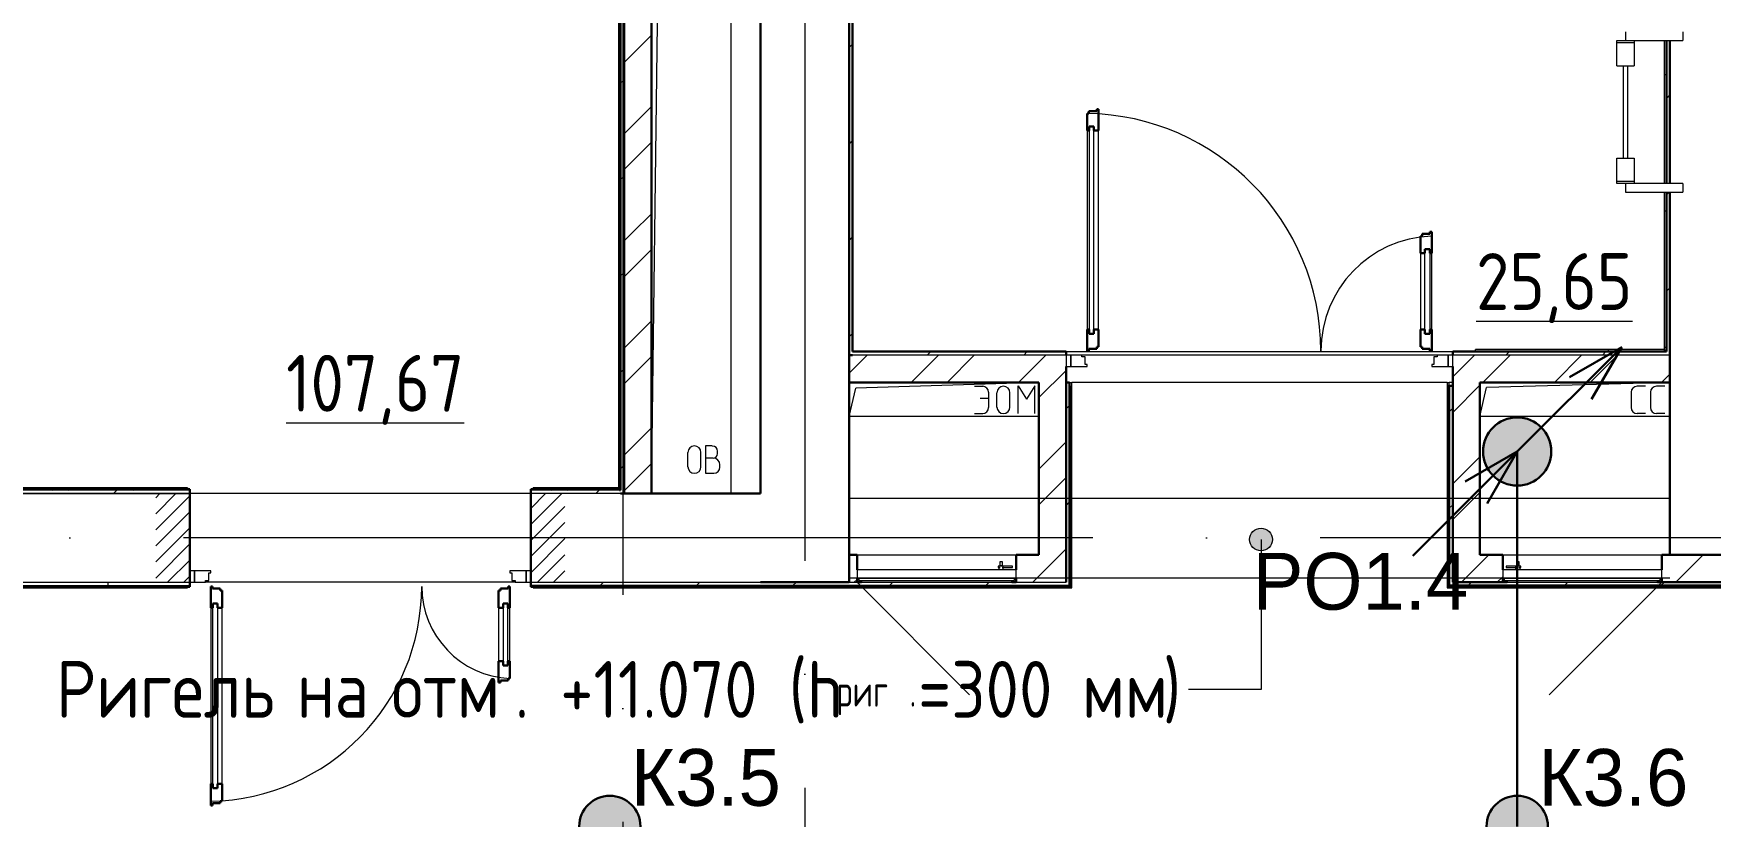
# Model space of a CAD drawing. Header units: millimetres. Extents: x -421858 to 614926, y -468665 to 141641.
# Drawn here: x 284353 to 291730, y -10389 to -6943 of the extents above; entities that cross this region are included whole.
import ezdxf

# ---------------------------------------------------------------- set-up
doc = ezdxf.new("R2010")
doc.units = ezdxf.units.MM
for name, pattern in [('ADSK_Линия сетки', [25, 20, -2.5, 0, -2.5]), ('ADSK_Сверху', [450, 300, -150]), ('ADSK_Штриховая_ш2 п1_5', [4.5, 3, -1.5])]:
    doc.linetypes.add(name, pattern=pattern)
for name, color, linetype, lineweight in [('Provodka', 151, 'Continuous', 30), ('RC-Линии_связи-Адресные', 5, 'Continuous', 30), ('Аннотация', 7, 'Continuous', 18), ('Двери', 252, 'Continuous', 9), ('Линии', 252, 'Continuous', 9), ('лс', 5, 'Continuous', 30), ('Марки помещений', 252, 'Continuous', 20), ('Оборудование', 8, 'Continuous', 18), ('Ограждение', 252, 'Continuous', 9), ('Оси', 252, 'Continuous', 9), ('Перекрытие', 252, 'Continuous', 18), ('Стены внутренние', 7, 'Continuous', 18), ('Стены наружные', 7, 'Continuous', 18), ('Стены штриховка', 252, 'Continuous', 9), ('СУ Часофикация', 205, 'Continuous', 30)]:
    doc.layers.add(name, color=color, linetype=linetype, lineweight=lineweight)
doc.layers.add('RC-Таблицы', color=7, linetype='Continuous')
doc.layers.add('Двери открывание', color=7, linetype='Continuous', lineweight=9, true_color=0xc0c0c0)
doc.styles.add('GOST Common_2', font='', dxfattribs={"width": 0.9, "height": 250})
doc.styles.add('GOST Common_3', font='', dxfattribs={"height": 3.5})
doc.styles.add('Mipgost_5', font='', dxfattribs={"height": 250})
doc.styles.get('GOST Common_2').set_extended_font_data('GOST type B')
doc.styles.get('GOST Common_3').set_extended_font_data('GOST 2.304 type A')
doc.styles.get('Mipgost_5').set_extended_font_data('Mipgost')

# ---------------------------------------------------------------- blocks, each defined once
blk = doc.blocks.new('3 этаж')
at = {"layer": 'Аннотация', "lineweight": 9, "true_color": 0x636466}
h = blk.add_hatch(color=251, dxfattribs=at)
edge = h.paths.add_edge_path()
edge.add_arc((289752.6, -9170.2), 50, 0, 360)
at = {"color": 251, "lineweight": 18, "true_color": 0x636466}
for p, q in [((287420.8, -3298.4), (287420.8, -8968.4)), ((287070.8, -8968.4), (287145.2, -3365.7)), ((288775.8, -8478.4), (287970.4, -8503.4)), ((291550.8, -8478.4), (290744.7, -8501.3)), ((287940.8, -8628.4), (287970.4, -8503.4)), ((288491.8, -8495.7), (288528.3, -8495.7)), ((288517.9, -8547.9), (288554.4, -8547.9)), ((288554.4, -8521.8), (288554.4, -8589.6)), ((288590.9, -8587), (288590.9, -8524.4)), ((288648.3, -8587), (288648.3, -8524.4)), ((288684.8, -8493.1), (288721.3, -8553.1)), ((288684.8, -8615.7), (288684.8, -8493.1)), ((288757.9, -8493.1), (288721.3, -8553.1)), ((288757.9, -8615.7), (288757.9, -8493.1)), ((290715.8, -8628.4), (290744.7, -8501.3)), ((291380.7, -8521.8), (291380.7, -8589.6)), ((291443.3, -8495.7), (291406.8, -8495.7)), ((291465.7, -8521.8), (291465.7, -8589.6)), ((291528.3, -8495.7), (291491.8, -8495.7)), ((288775.8, -8628.4), (287940.8, -8628.4)), ((288491.8, -8615.7), (288528.3, -8615.7)), ((291550.8, -8628.4), (290715.8, -8628.4)), ((291443.3, -8615.7), (291406.8, -8615.7)), ((291528.3, -8615.7), (291491.8, -8615.7)), ((287339, -8758.6), (287309, -8758.6)), ((287309, -8758.6), (287309, -8878.6)), ((287231.5, -8849.9), (287231.5, -8787.3)), ((287288.8, -8849.9), (287288.8, -8787.3)), ((287342.3, -8812), (287309, -8812)), ((287362.3, -8792), (287362.3, -8782)), ((287372.3, -8852), (287372.3, -8842)), ((287309, -8878.6), (287345.7, -8878.6))]:
    blk.add_line(p, q, dxfattribs=at)
for centre, radius, start, end in [((288528.3, -8521.8), 26.1, 0, 90), ((288619.6, -8524.4), 28.7, 0, 180), ((291406.8, -8521.8), 26.1, 90, 180), ((291491.8, -8521.8), 26.1, 90, 180), ((288528.3, -8589.6), 26.1, 270, 0), ((288619.6, -8587), 28.7, 180, 0), ((291406.8, -8589.6), 26.1, 180, 270), ((291491.8, -8589.6), 26.1, 180, 270), ((287260.2, -8787.3), 28.7, 0, 180), ((287339, -8782), 23.3, 0, 90), ((287260.2, -8849.9), 28.7, 180, 0), ((287342.3, -8792), 20, 270, 0), ((287342.3, -8842), 30, 0, 90), ((287345.7, -8852), 26.7, 270, 0)]:
    blk.add_arc(centre, radius, start, end, dxfattribs=at)
at = {"layer": 'Аннотация', "color": 251, "lineweight": 9, "true_color": 0x636466}
for p, q in [((289752.6, -9170.2), (289752.6, -9830.1)), ((289439.8, -9830.1), (289433.5, -9830.1)), ((289752.6, -9830.1), (289439.8, -9830.1))]:
    blk.add_line(p, q, dxfattribs=at)
blk.add_circle((289752.6, -9170.2), 50, dxfattribs=at)
at = {"layer": 'Двери', "color": 251, "lineweight": 30, "true_color": 0x636466}
for p, q in [((288995.8, -7294.4), (288987.8, -7294.4)), ((288987.8, -7294.4), (288987.8, -7370.4)), ((289029.8, -7285.4), (288995.8, -7285.4)), ((288995.8, -7285.4), (288995.8, -7294.4)), ((289037.8, -7276.4), (289029.8, -7276.4)), ((289029.8, -7276.4), (289029.8, -7285.4)), ((289037.8, -7370.4), (289037.8, -7276.4)), ((288996.8, -7370.4), (288987.8, -7370.4)), ((288996.8, -7352.4), (288996.8, -7370.4)), ((289017.8, -7352.4), (288996.8, -7352.4)), ((289017.8, -7370.4), (289017.8, -7352.4)), ((289037.8, -7370.4), (289017.8, -7370.4)), ((290503.8, -7816.4), (290495.8, -7816.4)), ((290495.8, -7816.4), (290495.8, -7825.4)), ((290503.8, -7910.4), (290503.8, -7816.4)), ((290461.8, -7834.4), (290453.8, -7834.4)), ((290453.8, -7834.4), (290453.8, -7910.4)), ((290495.8, -7825.4), (290461.8, -7825.4)), ((290461.8, -7825.4), (290461.8, -7834.4)), ((290473.8, -7910.4), (290473.8, -7892.4)), ((290473.8, -7892.4), (290494.8, -7892.4)), ((290494.8, -7892.4), (290494.8, -7910.4)), ((290453.8, -7910.4), (290473.8, -7910.4)), ((290494.8, -7910.4), (290503.8, -7910.4)), ((288987.8, -8246.4), (288987.8, -8340.4)), ((288996.8, -8246.4), (288987.8, -8246.4)), ((288996.8, -8264.4), (288996.8, -8246.4)), ((289017.8, -8246.4), (289017.8, -8264.4)), ((289037.8, -8246.4), (289017.8, -8246.4)), ((289037.8, -8322.4), (289037.8, -8246.4)), ((290453.8, -8246.4), (290453.8, -8322.4)), ((290453.8, -8246.4), (290473.8, -8246.4)), ((290473.8, -8246.4), (290473.8, -8264.4)), ((290494.8, -8246.4), (290503.8, -8246.4)), ((290494.8, -8264.4), (290494.8, -8246.4)), ((290503.8, -8340.4), (290503.8, -8246.4)), ((288995.8, -8340.4), (288995.8, -8331.4)), ((288995.8, -8331.4), (289029.8, -8331.4)), ((289017.8, -8264.4), (288996.8, -8264.4)), ((289029.8, -8331.4), (289029.8, -8322.4)), ((289029.8, -8322.4), (289037.8, -8322.4)), ((290453.8, -8322.4), (290461.8, -8322.4)), ((290461.8, -8322.4), (290461.8, -8331.4)), ((290461.8, -8331.4), (290495.8, -8331.4)), ((290473.8, -8264.4), (290494.8, -8264.4)), ((290495.8, -8331.4), (290495.8, -8340.4)), ((288987.8, -8340.4), (288995.8, -8340.4)), ((290495.8, -8340.4), (290503.8, -8340.4)), ((285140.8, -9376.4), (285132.8, -9376.4)), ((285132.8, -9376.4), (285132.8, -9470.4)), ((285140.8, -9385.4), (285140.8, -9376.4)), ((285174.8, -9385.4), (285140.8, -9385.4)), ((285174.8, -9394.4), (285174.8, -9385.4)), ((285182.8, -9394.4), (285174.8, -9394.4)), ((285182.8, -9470.4), (285182.8, -9394.4)), ((286406.8, -9394.4), (286398.8, -9394.4)), ((286398.8, -9394.4), (286398.8, -9470.4)), ((286406.8, -9385.4), (286406.8, -9394.4)), ((286440.8, -9385.4), (286406.8, -9385.4)), ((286448.8, -9376.4), (286440.8, -9376.4)), ((286440.8, -9376.4), (286440.8, -9385.4)), ((286448.8, -9470.4), (286448.8, -9376.4)), ((285141.8, -9470.4), (285132.8, -9470.4)), ((285141.8, -9452.4), (285141.8, -9470.4)), ((285162.8, -9452.4), (285141.8, -9452.4)), ((285162.8, -9470.4), (285162.8, -9452.4)), ((285182.8, -9470.4), (285162.8, -9470.4)), ((286398.8, -9470.4), (286418.8, -9470.4)), ((286418.8, -9470.4), (286418.8, -9452.4)), ((286418.8, -9452.4), (286439.8, -9452.4)), ((286439.8, -9452.4), (286439.8, -9470.4)), ((286439.8, -9470.4), (286448.8, -9470.4)), ((286398.8, -9706.4), (286398.8, -9800.4)), ((286398.8, -9706.4), (286418.8, -9706.4)), ((286418.8, -9706.4), (286418.8, -9724.4)), ((286418.8, -9724.4), (286439.8, -9724.4)), ((286439.8, -9706.4), (286448.8, -9706.4)), ((286439.8, -9724.4), (286439.8, -9706.4)), ((286448.8, -9782.4), (286448.8, -9706.4)), ((286398.8, -9800.4), (286406.8, -9800.4)), ((286406.8, -9800.4), (286406.8, -9791.4)), ((286406.8, -9791.4), (286440.8, -9791.4)), ((286440.8, -9791.4), (286440.8, -9782.4)), ((286440.8, -9782.4), (286448.8, -9782.4)), ((285132.8, -10246.4), (285132.8, -10340.4)), ((285141.8, -10246.4), (285132.8, -10246.4)), ((285141.8, -10264.4), (285141.8, -10246.4)), ((285162.8, -10246.4), (285162.8, -10264.4)), ((285182.8, -10246.4), (285162.8, -10246.4)), ((285182.8, -10322.4), (285182.8, -10246.4)), ((285162.8, -10264.4), (285141.8, -10264.4)), ((285174.8, -10331.4), (285174.8, -10322.4)), ((285174.8, -10322.4), (285182.8, -10322.4)), ((285132.8, -10340.4), (285140.8, -10340.4)), ((285140.8, -10340.4), (285140.8, -10331.4)), ((285140.8, -10331.4), (285174.8, -10331.4))]:
    blk.add_line(p, q, dxfattribs=at)
at = {"layer": 'Двери', "color": 251, "true_color": 0x636466}
for p, q in [((288987.8, -7370.4), (288987.8, -8246.4)), ((288996.8, -7352.4), (288996.8, -8264.4)), ((289017.8, -7352.4), (288996.8, -7352.4)), ((289017.8, -8264.4), (289017.8, -7352.4)), ((289037.8, -8246.4), (289037.8, -7370.4)), ((290473.8, -8264.4), (290473.8, -7892.4)), ((290473.8, -7892.4), (290494.8, -7892.4)), ((290494.8, -7892.4), (290494.8, -8264.4)), ((290453.8, -7910.4), (290453.8, -8246.4)), ((290503.8, -8246.4), (290503.8, -7910.4)), ((288996.8, -8264.4), (289017.8, -8264.4)), ((290494.8, -8264.4), (290473.8, -8264.4)), ((288895.8, -8358.4), (288895.8, -8408.4)), ((288915.8, -8358.4), (288895.8, -8358.4)), ((288895.8, -8408.4), (288915.8, -8408.4)), ((288915.8, -8408.4), (288915.8, -8358.4)), ((288964.8, -8358.4), (288915.8, -8358.4)), ((288915.8, -8358.4), (288915.8, -8408.4)), ((288915.8, -8408.4), (288987.8, -8408.4)), ((288964.8, -8366.4), (288964.8, -8358.4)), ((288978.8, -8366.4), (288964.8, -8366.4)), ((288978.8, -8400.4), (288978.8, -8366.4)), ((288987.8, -8400.4), (288978.8, -8400.4)), ((288987.8, -8408.4), (288987.8, -8400.4)), ((290512.8, -8400.4), (290503.8, -8400.4)), ((290503.8, -8400.4), (290503.8, -8408.4)), ((290503.8, -8408.4), (290575.8, -8408.4)), ((290526.8, -8366.4), (290512.8, -8366.4)), ((290512.8, -8366.4), (290512.8, -8400.4)), ((290526.8, -8358.4), (290526.8, -8366.4)), ((290575.8, -8358.4), (290526.8, -8358.4)), ((290595.8, -8358.4), (290575.8, -8358.4)), ((290575.8, -8358.4), (290575.8, -8408.4)), ((290575.8, -8408.4), (290575.8, -8358.4)), ((290575.8, -8408.4), (290595.8, -8408.4)), ((290595.8, -8408.4), (290595.8, -8358.4)), ((285040.8, -9308.4), (285040.8, -9358.4)), ((285060.8, -9308.4), (285040.8, -9308.4)), ((285040.8, -9358.4), (285060.8, -9358.4)), ((285060.8, -9358.4), (285060.8, -9308.4)), ((285132.8, -9308.4), (285060.8, -9308.4)), ((285060.8, -9308.4), (285060.8, -9358.4)), ((285060.8, -9358.4), (285109.8, -9358.4)), ((285109.8, -9358.4), (285109.8, -9350.4)), ((285109.8, -9350.4), (285123.8, -9350.4)), ((285123.8, -9350.4), (285123.8, -9316.4)), ((285123.8, -9316.4), (285132.8, -9316.4)), ((285132.8, -9316.4), (285132.8, -9308.4)), ((286520.8, -9308.4), (286448.8, -9308.4)), ((286448.8, -9308.4), (286448.8, -9316.4)), ((286448.8, -9316.4), (286457.8, -9316.4)), ((286457.8, -9316.4), (286457.8, -9350.4)), ((286457.8, -9350.4), (286471.8, -9350.4)), ((286471.8, -9350.4), (286471.8, -9358.4)), ((286471.8, -9358.4), (286520.8, -9358.4)), ((286540.8, -9308.4), (286520.8, -9308.4)), ((286520.8, -9308.4), (286520.8, -9358.4)), ((286520.8, -9358.4), (286520.8, -9308.4)), ((286520.8, -9358.4), (286540.8, -9358.4)), ((286540.8, -9358.4), (286540.8, -9308.4)), ((285132.8, -9470.4), (285132.8, -10246.4)), ((285141.8, -9452.4), (285162.8, -9452.4)), ((285141.8, -10264.4), (285141.8, -9452.4)), ((285162.8, -9452.4), (285162.8, -10264.4)), ((285182.8, -10246.4), (285182.8, -9470.4)), ((286398.8, -9470.4), (286398.8, -9706.4)), ((286418.8, -9452.4), (286418.8, -9724.4)), ((286439.8, -9452.4), (286418.8, -9452.4)), ((286439.8, -9724.4), (286439.8, -9452.4)), ((286448.8, -9706.4), (286448.8, -9470.4)), ((286418.8, -9724.4), (286439.8, -9724.4)), ((285162.8, -10264.4), (285141.8, -10264.4))]:
    blk.add_line(p, q, dxfattribs=at)
at = {"layer": 'Двери', "color": 251, "linetype": 'Continuous', "lineweight": 18, "true_color": 0x636466}
for p, q in [((284979.4, -8968.4), (284890.8, -9057.1)), ((284908.7, -8968.4), (284890.8, -8986.4)), ((285040.8, -8977.8), (284890.8, -9127.8)), ((286676.5, -8968.4), (286540.8, -9104.1)), ((286605.8, -8968.4), (286540.8, -9033.4)), ((285040.8, -9048.5), (284890.8, -9198.5)), ((286690.8, -9024.8), (286540.8, -9174.8)), ((285040.8, -9119.2), (284890.8, -9269.2)), ((286690.8, -9095.6), (286540.8, -9245.6)), ((285040.8, -9189.9), (284890.8, -9339.9)), ((286690.8, -9166.3), (286540.8, -9316.3)), ((285040.8, -9260.6), (284943, -9358.4)), ((286690.8, -9237), (286569.3, -9358.4)), ((285040.8, -9331.3), (285013.7, -9358.4)), ((286690.8, -9307.7), (286640, -9358.4))]:
    blk.add_line(p, q, dxfattribs=at)
at = {"layer": 'Двери', "color": 251, "linetype": 'ADSK_Штриховая_ш2 п1_5', "true_color": 0x636466}
for p, q in [((285040.8, -8968.4), (284890.8, -8968.4)), ((285040.8, -9358.4), (285040.8, -8968.4)), ((286690.8, -8968.4), (286540.8, -8968.4)), ((286540.8, -8968.4), (286540.8, -9358.4)), ((284890.8, -9358.4), (285040.8, -9358.4)), ((286540.8, -9358.4), (286690.8, -9358.4))]:
    blk.add_line(p, q, dxfattribs=at)
at = {"layer": 'Двери открывание', "color": 251, "true_color": 0x636466}
for centre, radius, start, end in [((288969.8, -8340.4), 1046, 0, 89.01398), ((290521.8, -8340.4), 506, 92.03862, 180), ((285114.8, -9376.4), 946, 271.09026, 0), ((286466.8, -9376.4), 406, 180, 267.45896)]:
    blk.add_arc(centre, radius, start, end, dxfattribs=at)
at = {"layer": 'Линии', "color": 251, "linetype": 'ADSK_Сверху', "ltscale": 200, "true_color": 0x636466}
for p, q in [((287940.8, -8988.4), (291550.8, -8988.4)), ((287940.8, -9338.4), (291550.8, -9338.4))]:
    blk.add_line(p, q, dxfattribs=at)
at = {"layer": 'Оборудование', "color": 251, "true_color": 0x636466}
for p, q in [((291317.7, -6984.3), (291317.7, -6974.3)), ((291317.7, -6974.3), (291393.9, -6974.3)), ((291317.7, -7085.9), (291317.7, -6984.3)), ((291393.9, -6984.3), (291317.7, -6984.3)), ((291355.8, -6936.2), (291355.8, -6974.3)), ((291393.9, -6974.3), (291608.5, -6974.3)), ((291393.9, -6974.3), (291393.9, -6984.3)), ((291393.9, -6984.3), (291393.9, -7085.9)), ((291608.5, -6936.2), (291608.5, -6974.3)), ((291317.7, -7085.9), (291393.9, -7085.9)), ((291345.8, -7085.9), (291345.8, -7490.9)), ((291365.8, -7490.9), (291365.8, -7085.9)), ((291317.7, -7592.5), (291317.7, -7490.9)), ((291317.7, -7490.9), (291393.9, -7490.9)), ((291393.9, -7490.9), (291393.9, -7592.5)), ((291317.7, -7602.5), (291317.7, -7592.5)), ((291317.7, -7592.5), (291393.9, -7592.5)), ((291393.9, -7592.5), (291393.9, -7602.5)), ((291393.9, -7602.5), (291317.7, -7602.5)), ((291355.8, -7602.5), (291355.8, -7640.6)), ((291355.8, -7640.6), (291608.5, -7640.6)), ((291608.5, -7602.5), (291393.9, -7602.5)), ((291608.5, -7602.5), (291608.5, -7640.6)), ((288604.5, -9288.1), (288596.2, -9288.1)), ((288596.2, -9288.1), (288596.2, -9293.1)), ((288596.2, -9293.1), (288604.5, -9293.1)), ((288599.6, -9287.5), (288599.6, -9303.4)), ((288618.9, -9287.5), (288599.6, -9287.5)), ((288603.2, -9285.6), (288601.2, -9287.5)), ((288603.2, -9268.1), (288603.2, -9285.6)), ((288615.4, -9268.1), (288603.2, -9268.1)), ((288615.4, -9285.6), (288603.2, -9285.6)), ((288659.9, -9288.1), (288614.1, -9288.1)), ((288614.1, -9293.1), (288659.9, -9293.1)), ((288615.4, -9285.6), (288615.4, -9268.1)), ((288617.3, -9287.5), (288615.4, -9285.6)), ((288618.9, -9303.4), (288618.9, -9287.5)), ((288659.9, -9293.1), (288659.9, -9288.1)), ((290831.6, -9288.1), (290831.6, -9293.1)), ((290877.5, -9288.1), (290831.6, -9288.1)), ((290831.6, -9293.1), (290877.5, -9293.1)), ((290872.6, -9287.5), (290872.6, -9303.4)), ((290891.9, -9287.5), (290872.6, -9287.5)), ((290876.2, -9285.6), (290874.2, -9287.5)), ((290876.2, -9268.1), (290876.2, -9285.6)), ((290888.4, -9268.1), (290876.2, -9268.1)), ((290888.4, -9285.6), (290876.2, -9285.6)), ((290895.4, -9288.1), (290887.1, -9288.1)), ((290887.1, -9293.1), (290895.4, -9293.1)), ((290888.4, -9285.6), (290888.4, -9268.1)), ((290890.3, -9287.5), (290888.4, -9285.6)), ((290891.9, -9303.4), (290891.9, -9287.5)), ((290895.4, -9293.1), (290895.4, -9288.1)), ((287975.8, -9303.4), (287975.8, -9339.8)), ((288675.8, -9303.4), (287975.8, -9303.4)), ((287975.8, -9358.4), (288470.8, -9853.4)), ((287976.7, -9340.7), (288674.9, -9340.7)), ((287982.8, -9340.7), (287982.8, -9350.5)), ((287983.7, -9351.4), (288667.8, -9351.4)), ((287994.8, -9353), (287994.8, -9358.4)), ((287994.8, -9358.4), (288656.8, -9358.4)), ((288656.8, -9358.4), (288656.8, -9353)), ((288668.8, -9350.5), (288668.8, -9340.7)), ((288675.8, -9339.8), (288675.8, -9303.4)), ((290815.8, -9303.4), (290815.8, -9339.8)), ((291515.8, -9303.4), (290815.8, -9303.4)), ((290816.7, -9340.7), (291514.9, -9340.7)), ((290822.8, -9340.7), (290822.8, -9350.5)), ((290823.7, -9351.4), (291507.8, -9351.4)), ((290834.8, -9353), (290834.8, -9358.4)), ((290834.8, -9358.4), (291496.8, -9358.4)), ((291515.8, -9358.4), (291020.8, -9853.4)), ((291496.8, -9358.4), (291496.8, -9353)), ((291508.8, -9350.5), (291508.8, -9340.7)), ((291515.8, -9339.8), (291515.8, -9303.4))]:
    blk.add_line(p, q, dxfattribs=at)
for points, knots in [([(287975.8, -9339.8), (287975.8, -9339.9), (287975.8, -9340.1), (287975.9, -9340.3), (287976, -9340.5), (287976.2, -9340.6), (287976.3, -9340.7), (287976.5, -9340.7), (287976.6, -9340.7), (287976.7, -9340.7)], [-1, -1, -1, -1, -0.833333, -0.666667, -0.5, -0.333333, -0.25, -0.166667, 0, 0, 0, 0]), ([(287982.8, -9350.5), (287982.8, -9350.6), (287982.8, -9350.7), (287982.9, -9351), (287983, -9351.1), (287983.1, -9351.2), (287983.3, -9351.3), (287983.4, -9351.4), (287983.5, -9351.4), (287983.7, -9351.4), (287983.7, -9351.4)], [-1, -1, -1, -1, -0.833333, -0.666667, -0.541667, -0.416667, -0.333333, -0.25, -0.166667, 0, 0, 0, 0]), ([(287993.2, -9351.4), (287993.4, -9351.4), (287993.6, -9351.5), (287993.8, -9351.6), (287994, -9351.6), (287994.2, -9351.8), (287994.3, -9351.9), (287994.5, -9352), (287994.6, -9352.2), (287994.7, -9352.4), (287994.8, -9352.6), (287994.8, -9352.8), (287994.8, -9353)], [-1, -1, -1, -1, -0.833333, -0.75, -0.666667, -0.583333, -0.5, -0.416667, -0.333333, -0.25, -0.166667, 0, 0, 0, 0]), ([(288656.8, -9353), (288656.8, -9352.8), (288656.8, -9352.6), (288656.9, -9352.4), (288657, -9352.2), (288657.1, -9352), (288657.2, -9351.9), (288657.4, -9351.8), (288657.5, -9351.6), (288657.7, -9351.6), (288658, -9351.5), (288658.2, -9351.4), (288658.3, -9351.4)], [0, 0, 0, 0, 0.166667, 0.25, 0.333333, 0.416667, 0.5, 0.583333, 0.666667, 0.75, 0.833333, 1, 1, 1, 1]), ([(288667.8, -9351.4), (288667.9, -9351.4), (288668, -9351.4), (288668.2, -9351.4), (288668.3, -9351.3), (288668.4, -9351.2), (288668.5, -9351.1), (288668.7, -9351), (288668.8, -9350.7), (288668.8, -9350.6), (288668.8, -9350.5)], [0, 0, 0, 0, 0.166667, 0.25, 0.333333, 0.416667, 0.541667, 0.666667, 0.833333, 1, 1, 1, 1]), ([(288674.9, -9340.7), (288674.9, -9340.7), (288675.1, -9340.7), (288675.2, -9340.7), (288675.4, -9340.6), (288675.5, -9340.5), (288675.7, -9340.3), (288675.8, -9340.1), (288675.8, -9339.9), (288675.8, -9339.8)], [0, 0, 0, 0, 0.166667, 0.25, 0.333333, 0.5, 0.666667, 0.833333, 1, 1, 1, 1]), ([(290815.8, -9339.8), (290815.8, -9339.9), (290815.8, -9340.1), (290815.9, -9340.3), (290816, -9340.4), (290816.1, -9340.6), (290816.3, -9340.7), (290816.5, -9340.7), (290816.6, -9340.7), (290816.7, -9340.7)], [0, 0, 0, 0, 0.166667, 0.333333, 0.458333, 0.583333, 0.708333, 0.833333, 1, 1, 1, 1]), ([(290822.8, -9350.5), (290822.8, -9350.6), (290822.8, -9350.7), (290822.9, -9351), (290823, -9351.1), (290823.1, -9351.2), (290823.3, -9351.3), (290823.4, -9351.4), (290823.5, -9351.4), (290823.6, -9351.4), (290823.7, -9351.4)], [0, 0, 0, 0, 0.166667, 0.333333, 0.458333, 0.583333, 0.666667, 0.75, 0.833333, 1, 1, 1, 1]), ([(290833.2, -9351.4), (290833.4, -9351.4), (290833.6, -9351.5), (290833.8, -9351.6), (290834, -9351.6), (290834.2, -9351.8), (290834.3, -9351.9), (290834.5, -9352), (290834.6, -9352.2), (290834.7, -9352.4), (290834.8, -9352.6), (290834.8, -9352.8), (290834.8, -9353)], [0, 0, 0, 0, 0.166667, 0.25, 0.333333, 0.416667, 0.5, 0.583333, 0.666667, 0.75, 0.833333, 1, 1, 1, 1]), ([(291496.8, -9353), (291496.8, -9352.8), (291496.8, -9352.6), (291496.9, -9352.4), (291497, -9352.2), (291497.1, -9352), (291497.2, -9351.9), (291497.4, -9351.8), (291497.5, -9351.6), (291497.7, -9351.6), (291498, -9351.5), (291498.2, -9351.4), (291498.3, -9351.4)], [-1, -1, -1, -1, -0.833333, -0.75, -0.666667, -0.583333, -0.5, -0.416667, -0.333333, -0.25, -0.166667, 0, 0, 0, 0]), ([(291507.8, -9351.4), (291507.9, -9351.4), (291508, -9351.4), (291508.2, -9351.4), (291508.3, -9351.3), (291508.4, -9351.2), (291508.5, -9351.1), (291508.7, -9351), (291508.8, -9350.7), (291508.8, -9350.6), (291508.8, -9350.5)], [-1, -1, -1, -1, -0.833333, -0.75, -0.666667, -0.583333, -0.458333, -0.333333, -0.166667, 0, 0, 0, 0]), ([(291514.9, -9340.7), (291514.9, -9340.7), (291515.1, -9340.7), (291515.3, -9340.7), (291515.4, -9340.6), (291515.6, -9340.4), (291515.7, -9340.3), (291515.8, -9340.1), (291515.8, -9339.9), (291515.8, -9339.8)], [-1, -1, -1, -1, -0.833333, -0.75, -0.583333, -0.458333, -0.333333, -0.166667, 0, 0, 0, 0])]:
    blk.add_open_spline(points, degree=3, knots=knots, dxfattribs=at)
at = {"layer": 'Ограждение', "color": 251, "true_color": 0x636466}
for p, q in [((286925.8, -3163.4), (286925.8, -8943.4)), ((291525.8, -6974.3), (291525.8, -7602.7)), ((291525.8, -7640.6), (291525.8, -8333.4)), ((290695.8, -8343.4), (290695.8, -8333.4)), ((291525.8, -8333.4), (290695.8, -8333.4)), ((291525.8, -8333.4), (291535.8, -8343.4)), ((288910.8, -8478.4), (288920.8, -8478.4)), ((288920.8, -9383.4), (288920.8, -8478.4)), ((290570.8, -8478.4), (290580.8, -8478.4)), ((290570.8, -8478.4), (290570.8, -9383.4)), ((290580.8, -8493.4), (290580.8, -8478.4)), ((285030.8, -8943.4), (279350.8, -8943.4)), ((285030.8, -8943.4), (285030.8, -8948.4)), ((286550.8, -8948.4), (286550.8, -8943.4)), ((286925.8, -8943.4), (286550.8, -8943.4)), ((286925.8, -8943.4), (286930.8, -8948.4)), ((273550.8, -9383.4), (285030.8, -9383.4)), ((285030.8, -9378.4), (285030.8, -9383.4)), ((286550.8, -9383.4), (286550.8, -9378.4)), ((286550.8, -9383.4), (288920.8, -9383.4)), ((288920.8, -9383.4), (288915.8, -9378.4)), ((290570.8, -9383.4), (290575.8, -9378.4)), ((290570.8, -9383.4), (292712.2, -9383.4))]:
    blk.add_line(p, q, dxfattribs=at)
at = {"layer": 'Ограждение', "color": 251, "linetype": 'Continuous', "true_color": 0x636466}
for p, q in [((291525.8, -7123.7), (291535.8, -7123.7)), ((291525.8, -7723.7), (291535.8, -7723.7)), ((291281.8, -8343.4), (291281.8, -8333.4)), ((291525.8, -8323.7), (291535.8, -8323.7))]:
    blk.add_line(p, q, dxfattribs=at)
at = {"layer": 'Оси', "color": 251, "linetype": 'ADSK_Линия сетки', "ltscale": 200, "true_color": 0x636466}
for p, q in [((286945.8, 34587.2), (286945.8, -30119.6)), ((287745.8, -263.4), (287745.8, -31389.6)), ((314013.1, -9163.4), (237073.5, -9163.4))]:
    blk.add_line(p, q, dxfattribs=at)
at = {"layer": 'Перекрытие', "color": 251, "true_color": 0x636466}
for p, q in [((287420.8, -3298.4), (287420.8, -8968.4)), ((288775.8, -8628.4), (287940.8, -8628.4)), ((291550.8, -8628.4), (290715.8, -8628.4))]:
    blk.add_line(p, q, dxfattribs=at)
at = {"layer": 'Стены внутренние', "color": 251, "lineweight": 30, "true_color": 0x636466}
for p, q in [((287550.8, -3298.4), (287550.8, -8968.4)), ((291550.8, -6974.3), (291550.8, -7602.7)), ((287940.8, -9358.4), (287940.8, -8478.4)), ((291550.8, -8478.4), (291550.8, -9238.4)), ((285040.8, -9358.4), (285040.8, -8968.4)), ((286540.8, -8968.4), (286540.8, -9358.4)), ((286950.8, -8968.4), (286935.8, -8968.4)), ((287550.8, -8968.4), (287070.8, -8968.4)), ((291550.8, -9238.4), (291940.8, -9238.4))]:
    blk.add_line(p, q, dxfattribs=at)
at = {"layer": 'Стены внутренние', "color": 251, "true_color": 0x636466}
for p, q in [((286935.8, -8968.4), (281710.8, -8968.4)), ((281710.8, -9358.4), (285040.8, -9358.4)), ((286471.8, -9358.4), (285109.8, -9358.4)), ((286540.8, -9358.4), (287550.8, -9358.4))]:
    blk.add_line(p, q, dxfattribs=at)
at = {"layer": 'Стены наружные', "color": 251, "lineweight": 30, "true_color": 0x636466}
for p, q in [((287940.8, -8478.4), (287940.8, -1163.4)), ((287955.8, -8343.4), (287955.8, -1178.4)), ((286930.8, -3158.4), (286930.8, -8948.4)), ((286935.8, -3163.4), (286935.8, -8953.4)), ((286950.8, -3178.4), (286950.8, -8968.4)), ((287070.8, -8968.4), (287070.8, -3298.4)), ((291535.8, -7602.7), (291535.8, -6974.3)), ((291535.8, -8343.4), (291535.8, -7640.6)), ((291550.8, -8478.4), (291550.8, -7640.6)), ((287955.8, -8358.4), (287940.8, -8358.4)), ((288895.8, -8343.4), (287955.8, -8343.4)), ((288895.8, -8358.4), (288895.8, -8343.4)), ((288895.8, -8408.4), (288895.8, -9358.4)), ((291535.8, -8343.4), (290595.8, -8343.4)), ((290595.8, -8343.4), (290595.8, -8358.4)), ((290595.8, -9358.4), (290595.8, -8408.4)), ((287940.8, -8478.4), (288775.8, -8478.4)), ((288775.8, -8478.4), (288775.8, -9238.4)), ((288910.8, -8478.4), (288895.8, -8478.4)), ((288910.8, -8478.4), (288910.8, -9373.4)), ((290715.8, -8478.4), (291550.8, -8478.4)), ((290715.8, -9238.4), (290715.8, -8478.4)), ((288915.8, -8498.4), (288910.8, -8498.4)), ((288915.8, -9378.4), (288915.8, -8498.4)), ((290595.8, -8493.4), (290575.8, -8493.4)), ((290575.8, -8493.4), (290575.8, -9378.4)), ((290580.8, -8493.4), (290580.8, -9373.4)), ((285040.8, -8948.4), (273540.8, -8948.4)), ((285040.8, -8968.4), (285040.8, -8948.4)), ((286540.8, -8948.4), (286540.8, -8968.4)), ((286930.8, -8948.4), (286540.8, -8948.4)), ((286935.8, -8953.4), (286930.8, -8953.4)), ((286950.8, -8968.4), (287070.8, -8968.4)), ((287975.8, -9238.4), (287940.8, -9238.4)), ((287940.8, -9238.4), (287940.8, -9358.4)), ((287975.8, -9303.4), (287975.8, -9238.4)), ((288775.8, -9238.4), (288675.8, -9238.4)), ((288675.8, -9238.4), (288675.8, -9303.4)), ((290815.8, -9238.4), (290715.8, -9238.4)), ((290815.8, -9303.4), (290815.8, -9238.4)), ((291550.8, -9238.4), (291515.8, -9238.4)), ((291515.8, -9238.4), (291515.8, -9303.4)), ((285040.8, -9378.4), (285040.8, -9358.4)), ((286540.8, -9358.4), (286540.8, -9378.4)), ((287940.8, -9358.4), (287550.8, -9358.4)), ((287975.8, -9358.4), (287975.8, -9340.1)), ((287994.8, -9358.4), (287975.8, -9358.4)), ((288675.8, -9358.4), (288656.8, -9358.4)), ((288675.8, -9340.1), (288675.8, -9358.4)), ((290834.8, -9358.4), (290595.8, -9358.4)), ((290815.8, -9358.4), (290815.8, -9340.1)), ((292700.8, -9358.4), (291496.8, -9358.4)), ((291515.8, -9340.1), (291515.8, -9358.4)), ((273540.8, -9378.4), (285040.8, -9378.4)), ((286540.8, -9378.4), (288915.8, -9378.4)), ((290575.8, -9378.4), (293638.8, -9378.4)), ((290580.8, -9373.4), (294545.8, -9373.4))]:
    blk.add_line(p, q, dxfattribs=at)
at = {"layer": 'Стены наружные', "color": 251, "linetype": 'Continuous', "lineweight": 9, "true_color": 0x636466}
for p, q in [((286930.8, -6954.4), (286935.8, -6949.4)), ((286950.8, -7070.4), (287070.8, -6950.4)), ((287940.8, -7005.1), (287955.8, -6990.1)), ((286930.8, -7025.2), (286935.8, -7020.2)), ((286930.8, -7095.9), (286935.8, -7090.9)), ((286935.8, -7161.6), (286950.8, -7146.6)), ((286930.8, -7166.6), (286935.8, -7161.6)), ((291535.8, -7228.5), (291550.8, -7213.5)), ((286930.8, -7237.3), (286935.8, -7232.3)), ((286950.8, -7384.7), (287070.8, -7264.7)), ((286930.8, -7308), (286935.8, -7303)), ((286930.8, -7378.7), (286935.8, -7373.7)), ((286930.8, -7449.4), (286935.8, -7444.4)), ((286950.8, -7541.8), (287070.8, -7421.8)), ((287940.8, -7429.4), (287955.8, -7414.4)), ((286930.8, -7520.1), (286935.8, -7515.1)), ((286930.8, -7590.8), (286935.8, -7585.8)), ((286935.8, -7585.8), (286950.8, -7570.8)), ((286930.8, -7661.5), (286935.8, -7656.5)), ((291535.8, -7652.7), (291547.9, -7640.6)), ((286930.8, -7732.3), (286935.8, -7727.3)), ((286988.5, -7818.4), (287070.8, -7736.2)), ((286930.8, -7803), (286935.8, -7798)), ((286950.8, -7856.2), (286988.5, -7818.4)), ((286930.8, -7873.7), (286935.8, -7868.7)), ((287940.8, -7853.6), (287955.8, -7838.6)), ((286930.8, -7944.4), (286935.8, -7939.4)), ((286950.8, -8013.3), (287070.8, -7893.3)), ((286930.8, -8015.1), (286935.8, -8010.1)), ((286935.8, -8010.1), (286950.8, -7995.1)), ((286930.8, -8085.8), (286935.8, -8080.8)), ((291535.8, -8077), (291550.8, -8062)), ((286930.8, -8156.5), (286935.8, -8151.5)), ((286930.8, -8227.2), (286935.8, -8222.2)), ((286950.8, -8327.6), (287070.8, -8207.6)), ((286930.8, -8297.9), (286935.8, -8292.9)), ((287940.8, -8277.9), (287955.8, -8262.9)), ((286930.8, -8368.7), (286935.8, -8363.7)), ((286950.8, -8484.8), (287070.8, -8364.8)), ((287940.8, -8437.7), (288020, -8358.4)), ((288214.3, -8478.4), (288334.3, -8358.4)), ((288284.5, -8358.4), (288299.5, -8343.4)), ((288371.5, -8478.4), (288491.5, -8358.4)), ((288685.8, -8478.4), (288805.8, -8358.4)), ((288708.8, -8358.4), (288723.8, -8343.4)), ((290595.8, -8454.3), (290691.7, -8358.4)), ((290728.8, -8478.4), (290848.8, -8358.4)), ((290830.1, -8358.4), (290845.1, -8343.4)), ((291043.1, -8478.4), (291163.1, -8358.4)), ((291200.3, -8478.4), (291320.3, -8358.4)), ((291254.3, -8358.4), (291269.3, -8343.4)), ((286930.8, -8439.4), (286935.8, -8434.4)), ((286935.8, -8434.4), (286950.8, -8419.4)), ((288775.8, -8545.6), (288895.8, -8425.6)), ((291514.6, -8478.4), (291550.8, -8442.3)), ((286930.8, -8510.1), (286935.8, -8505.1)), ((288910.8, -8510), (288915.8, -8505)), ((290575.8, -8542), (290580.8, -8537)), ((290595.8, -8611.5), (290715.8, -8491.5)), ((286930.8, -8580.8), (286935.8, -8575.8)), ((288895.8, -8595.7), (288910.8, -8580.7)), ((288910.8, -8580.7), (288915.8, -8575.7)), ((290575.8, -8612.7), (290580.8, -8607.7)), ((290580.8, -8607.7), (290595.8, -8592.7)), ((286930.8, -8651.5), (286935.8, -8646.5)), ((286950.8, -8799.1), (287070.8, -8679.1)), ((288910.8, -8651.4), (288915.8, -8646.4)), ((290575.8, -8683.5), (290580.8, -8678.5)), ((286930.8, -8722.2), (286935.8, -8717.2)), ((288775.8, -8859.9), (288895.8, -8739.9)), ((288910.8, -8722.1), (288915.8, -8717.1)), ((290575.8, -8754.2), (290580.8, -8749.2)), ((286930.8, -8792.9), (286935.8, -8787.9)), ((286935.8, -8858.6), (286950.8, -8843.6)), ((286950.8, -8956.2), (287070.8, -8836.2)), ((288910.8, -8792.8), (288915.8, -8787.8)), ((290575.8, -8824.9), (290580.8, -8819.9)), ((290595.8, -8925.8), (290715.8, -8805.8)), ((286930.8, -8863.6), (286935.8, -8858.6)), ((288775.8, -9017.1), (288895.8, -8897.1)), ((288910.8, -8863.5), (288915.8, -8858.5)), ((290575.8, -8895.6), (290580.8, -8890.6)), ((284366.1, -8953.4), (284371.1, -8948.4)), ((284436.8, -8953.4), (284441.8, -8948.4)), ((284507.5, -8953.4), (284512.5, -8948.4)), ((284578.2, -8953.4), (284583.2, -8948.4)), ((284648.9, -8953.4), (284653.9, -8948.4)), ((284704.6, -8968.4), (284719.6, -8953.4)), ((284719.6, -8953.4), (284724.6, -8948.4)), ((284790.4, -8953.4), (284795.4, -8948.4)), ((284861.1, -8953.4), (284866.1, -8948.4)), ((284931.8, -8953.4), (284936.8, -8948.4)), ((285002.5, -8953.4), (285007.5, -8948.4)), ((286558.1, -8953.4), (286563.1, -8948.4)), ((286628.8, -8953.4), (286633.8, -8948.4)), ((286699.5, -8953.4), (286704.5, -8948.4)), ((286770.3, -8953.4), (286775.3, -8948.4)), ((286826, -8968.4), (286841, -8953.4)), ((286841, -8953.4), (286846, -8948.4)), ((286911.7, -8953.4), (286916.7, -8948.4)), ((286930.8, -8934.3), (286935.8, -8929.3)), ((288910.8, -8934.2), (288915.8, -8929.2)), ((290575.8, -8966.3), (290580.8, -8961.3)), ((290595.8, -9082.9), (290715.8, -8962.9)), ((288895.8, -9020), (288910.8, -9005)), ((288910.8, -9005), (288915.8, -9000)), ((288910.8, -9075.7), (288915.8, -9070.7)), ((290575.8, -9037), (290580.8, -9032)), ((290580.8, -9032), (290595.8, -9017)), ((288910.8, -9146.4), (288915.8, -9141.4)), ((290575.8, -9107.7), (290580.8, -9102.7)), ((288868.7, -9238.4), (288895.8, -9211.4)), ((288910.8, -9217.1), (288915.8, -9212.1)), ((290575.8, -9178.4), (290580.8, -9173.4)), ((288748.7, -9358.4), (288868.7, -9238.4)), ((288910.8, -9287.8), (288915.8, -9282.8)), ((290575.8, -9249.1), (290580.8, -9244.1)), ((290634.6, -9358.4), (290754.6, -9238.4)), ((291577.5, -9358.4), (291697.5, -9238.4)), ((284681.8, -9373.4), (284681.8, -9358.4)), ((286845.2, -9373.4), (286860.2, -9358.4)), ((287269.5, -9373.4), (287284.5, -9358.4)), ((287693.8, -9373.4), (287708.8, -9358.4)), ((287963, -9358.4), (287975.8, -9345.6)), ((288118, -9373.4), (288133, -9358.4)), ((288542.3, -9373.4), (288557.3, -9358.4)), ((288910.8, -9358.5), (288915.8, -9353.5)), ((290575.8, -9319.8), (290580.8, -9314.8)), ((290663.6, -9373.4), (290678.6, -9358.4)), ((290791.7, -9358.4), (290815.8, -9334.4)), ((291087.9, -9373.4), (291102.9, -9358.4)), ((291512.1, -9373.4), (291527.1, -9358.4)), ((284365.4, -9378.4), (284370.4, -9373.4)), ((284436.1, -9378.4), (284441.1, -9373.4)), ((284506.8, -9378.4), (284511.8, -9373.4)), ((284577.5, -9378.4), (284582.5, -9373.4)), ((284648.2, -9378.4), (284653.2, -9373.4)), ((284718.9, -9378.4), (284723.9, -9373.4)), ((284789.6, -9378.4), (284794.6, -9373.4)), ((284860.3, -9378.4), (284865.3, -9373.4)), ((284931, -9378.4), (284936, -9373.4)), ((285001.8, -9378.4), (285006.8, -9373.4)), ((286557.4, -9378.4), (286562.4, -9373.4)), ((286628.1, -9378.4), (286633.1, -9373.4)), ((286698.8, -9378.4), (286703.8, -9373.4)), ((286769.5, -9378.4), (286774.5, -9373.4)), ((286840.2, -9378.4), (286845.2, -9373.4)), ((286910.9, -9378.4), (286915.9, -9373.4)), ((286981.7, -9378.4), (286986.7, -9373.4)), ((287052.4, -9378.4), (287057.4, -9373.4)), ((287123.1, -9378.4), (287128.1, -9373.4)), ((287193.8, -9378.4), (287198.8, -9373.4)), ((287264.5, -9378.4), (287269.5, -9373.4)), ((287335.2, -9378.4), (287340.2, -9373.4)), ((287405.9, -9378.4), (287410.9, -9373.4)), ((287476.6, -9378.4), (287481.6, -9373.4)), ((287547.3, -9378.4), (287552.3, -9373.4)), ((287618, -9378.4), (287623, -9373.4)), ((287688.8, -9378.4), (287693.8, -9373.4)), ((287759.5, -9378.4), (287764.5, -9373.4)), ((287830.2, -9378.4), (287835.2, -9373.4)), ((287900.9, -9378.4), (287905.9, -9373.4)), ((287971.6, -9378.4), (287976.6, -9373.4)), ((288042.3, -9378.4), (288047.3, -9373.4)), ((288113, -9378.4), (288118, -9373.4)), ((288183.7, -9378.4), (288188.7, -9373.4)), ((288254.4, -9378.4), (288259.4, -9373.4)), ((288325.2, -9378.4), (288330.2, -9373.4)), ((288395.9, -9378.4), (288400.9, -9373.4)), ((288466.6, -9378.4), (288471.6, -9373.4)), ((288537.3, -9378.4), (288542.3, -9373.4)), ((288608, -9378.4), (288613, -9373.4)), ((288678.7, -9378.4), (288683.7, -9373.4)), ((288749.4, -9378.4), (288754.4, -9373.4)), ((288820.1, -9378.4), (288825.1, -9373.4)), ((288890.8, -9378.4), (288895.8, -9373.4)), ((290587.9, -9378.4), (290592.9, -9373.4)), ((290658.6, -9378.4), (290663.6, -9373.4)), ((290729.3, -9378.4), (290734.3, -9373.4)), ((290800, -9378.4), (290805, -9373.4)), ((290870.7, -9378.4), (290875.7, -9373.4)), ((290941.4, -9378.4), (290946.4, -9373.4)), ((291012.2, -9378.4), (291017.2, -9373.4)), ((291082.9, -9378.4), (291087.9, -9373.4)), ((291153.6, -9378.4), (291158.6, -9373.4)), ((291224.3, -9378.4), (291229.3, -9373.4)), ((291295, -9378.4), (291300, -9373.4)), ((291365.7, -9378.4), (291370.7, -9373.4)), ((291436.4, -9378.4), (291441.4, -9373.4)), ((291507.1, -9378.4), (291512.1, -9373.4)), ((291577.8, -9378.4), (291582.8, -9373.4)), ((291648.6, -9378.4), (291653.6, -9373.4)), ((291719.3, -9378.4), (291724.3, -9373.4))]:
    blk.add_line(p, q, dxfattribs=at)
at = {"layer": 'Стены наружные', "color": 251, "true_color": 0x636466}
for p, q in [((288895.8, -8343.4), (290595.8, -8343.4)), ((288964.8, -8358.4), (288964.8, -8358.4)), ((290526.8, -8358.4), (288964.8, -8358.4)), ((290570.8, -8478.4), (288920.8, -8478.4)), ((290595.8, -8478.4), (290580.8, -8478.4)), ((281710.8, -8968.4), (285040.8, -8968.4)), ((287975.8, -9238.4), (288675.8, -9238.4)), ((290815.8, -9238.4), (291515.8, -9238.4))]:
    blk.add_line(p, q, dxfattribs=at)
at = {"layer": 'Стены штриховка', "color": 251, "true_color": 0x636466}
for p, q in [((288895.8, -8358.4), (287955.8, -8358.4)), ((291550.8, -8358.4), (290595.8, -8358.4)), ((285040.8, -8953.4), (273540.8, -8953.4)), ((286930.8, -8953.4), (286540.8, -8953.4)), ((287940.8, -9358.4), (287975.8, -9358.4)), ((288675.8, -9358.4), (288895.8, -9358.4)), ((273540.8, -9373.4), (285040.8, -9373.4)), ((288910.8, -9373.4), (286540.8, -9373.4))]:
    blk.add_line(p, q, dxfattribs=at)
at = {"layer": 'Аннотация', "color": 251, "true_color": 0x636466, "width": 0.9}
for s, height, style, p in [('Ригель', 250, 'GOST Common_2', (284452, -9955.1)), ('. +11.070 (h', 250, 'GOST Common_2', (286470.1, -9955.1)), ('=300', 250, 'GOST Common_2', (288244.2, -9955.1)), (')', 250, 'GOST Common_2', (289321.7, -9955.1)), ('на', 250, 'GOST Common_2', (285511.7, -9955.1)), ('отм', 250, 'GOST Common_2', (285928.4, -9955.1)), ('риг', 138.75, 'GOST Common_3', (287885.1, -9905.9)), ('мм', 250, 'GOST Common_2', (288964.5, -9955.1)), ('.', 138.8, 'GOST Common_3', (288206.6, -9905.9))]:
    blk.add_text(s, height=height, dxfattribs=dict(at, style=style)).set_placement(p)
at = {"layer": 'Марки помещений', "color": 251, "true_color": 0x636466, "style": 'GOST Common_2', "width": 0.9}
for s, p in [('%%U25,65', (290698.4, -8159.6)), ('%%U107,67', (285464, -8607.4))]:
    blk.add_text(s, height=250, dxfattribs=at).set_placement(p)
blk = doc.blocks.new('*U403')
at = {"layer": 'Provodka'}
h = blk.add_hatch(color=256, dxfattribs=at)
h.paths.add_polyline_path([(150, 0, 0.198912), (106.1, 106.1), (0, 0), (-75, -129.9, 0.57735)])
h.paths.add_polyline_path([(0, 0), (-106.1, -106.1, 0.065543), (-75, -129.9)])
h.paths.add_polyline_path([(0, 0), (-129.9, -75, 0.065543), (-106.1, -106.1)])
h.paths.add_polyline_path([(106.1, 106.1, 0.668179), (-150, 0, 0.131652), (-129.9, -75), (0, 0)])
at = {"layer": 'Provodka', "color": 1}
for p, q in [((0, 0), (459.6, 459.6)), ((459.6, 459.6), (230.4, 327.3)), ((459.6, 459.6), (327.3, 230.4)), ((-459.6, -459.6), (0, 0)), ((0, 0), (-229.3, -132.4)), ((0, 0), (-132.4, -229.3))]:
    blk.add_line(p, q, dxfattribs=at)
at = {"layer": 'Provodka'}
blk.add_circle((0, 0), 150, dxfattribs=at)
blk = doc.blocks.new('кс-4')
at = {"layer": 'RC-Линии_связи-Адресные'}
h = blk.add_hatch(color=11, dxfattribs=at)
h.dxf.hatch_style = 1
h.paths.add_polyline_path([(134.7, 0, 1), (-134.7, 0, 1)])
at = {"layer": 'RC-Линии_связи-Адресные', "color": 116, "true_color": 0x136734}
blk.add_circle((0, 0), 134.7, dxfattribs=at)

msp = doc.modelspace()

# ---------------------------------------------------------------- linework, layer by layer
at = {"layer": 'лс', "color": 116, "linetype": 'Continuous', "ltscale": 100, "true_color": 0x136734, "transparency": 33554687}
msp.add_line((290879.6, -8783), (290879.6, -10433), dxfattribs=at)

# ---------------------------------------------------------------- block references
for name, p in [('3 этаж', (0, 0)), ('*U403', (290879.6, -8783))]:
    msp.add_blockref(name, p)
at = {"layer": 'RC-Линии_связи-Адресные'}
for p in [(286888.1, -10433), (290879.6, -10433)]:
    msp.add_blockref('кс-4', p, dxfattribs=at)

# ---------------------------------------------------------------- texts
at = {"layer": 'RC-Таблицы', "linetype": 'Continuous', "lineweight": 40, "transparency": 33554687, "char_height": 250, "width": 2400, "attachment_point": 5, "style": 'Mipgost_5'}
for s, insert in [('К3.5', (287310.5, -10219.2)), ('К3.6', (291302.5, -10219.2))]:
    msp.add_mtext(s, dxfattribs=dict(at, insert=insert))
at = {"layer": 'СУ Часофикация', "insert": (289716, -9229.2), "char_height": 250, "attachment_point": 1, "style": 'Mipgost_5'}
msp.add_mtext_dynamic_manual_height_columns('{\\C0;РО1.4}', width=1385.024, gutter_width=12.5, heights=[0], dxfattribs=at)

doc.saveas('drawing.dxf')
